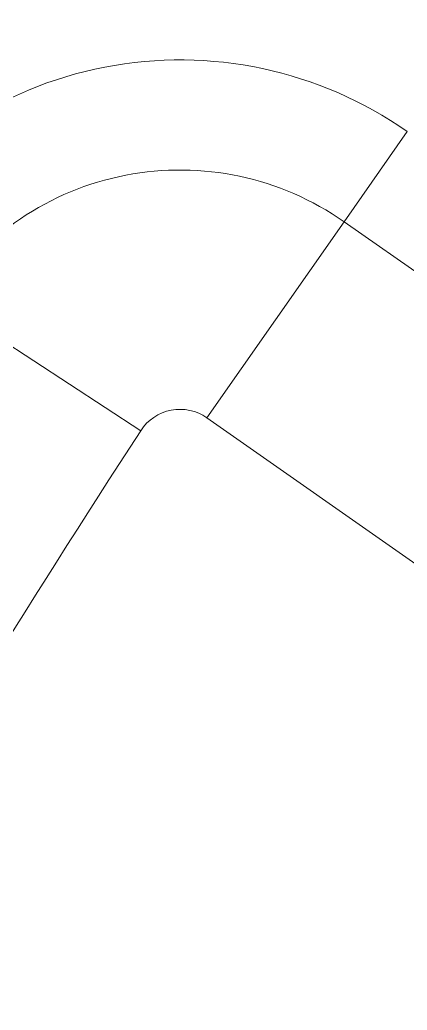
# Model space of a CAD drawing. Header units: millimetres. Extents: x 682 to 1299, y 93 to 733.
# Drawn here: x 768.03 to 775.86, y 569.82 to 589.81 of the extents above; entities that cross this region are included whole.
import ezdxf

# ---------------------------------------------------------------- set-up
doc = ezdxf.new("R2010")
doc.units = ezdxf.units.MM
doc.layers.add('core', color=7, linetype='Continuous', lineweight=20)

msp = doc.modelspace()

# ---------------------------------------------------------------- linework, layer by layer
at = {"layer": 'core'}
for p, q in [((775.859, 587.55), (774.585, 585.729)), ((771.815, 581.773), (774.585, 585.729)), ((774.585, 585.729), (786.06, 577.694)), ((770.477, 581.514), (766.43, 584.15)), ((771.815, 581.773), (783.29, 573.738))]:
    msp.add_line(p, q, dxfattribs=at)
for centre, radius, start, end in [((967.195, 453.386), 202.61, 0, 180), ((967.195, 453.386), 201.12, 0, 180), ((771.271, 580.997), 8, 55, 146.9226), ((771.271, 580.997), 5.778, 55, 146.9226), ((771.271, 580.997), 0.948, 55, 146.9226), ((967.195, 453.386), 234.766, 146.92263, 153.07737)]:
    msp.add_arc(centre, radius, start, end, dxfattribs=at)

doc.saveas('drawing.dxf')
